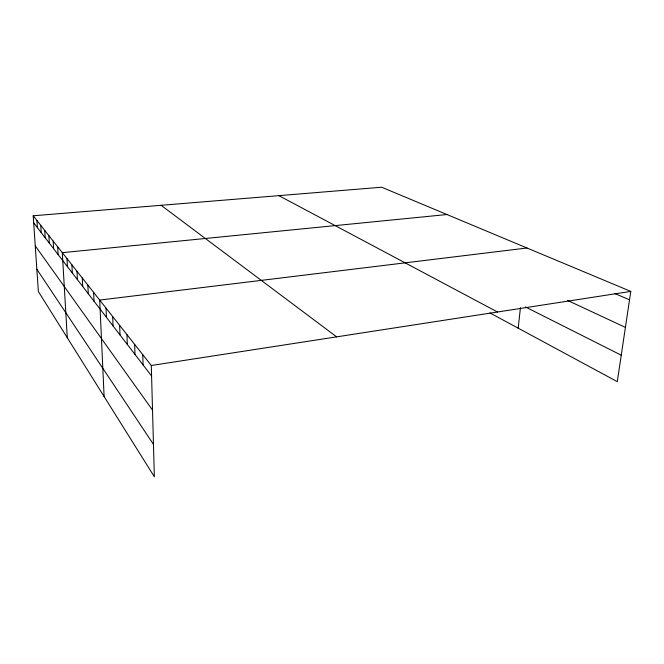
<?xml version="1.0" encoding="UTF-8"?>
<svg xmlns="http://www.w3.org/2000/svg" width="664" height="664" viewBox="0 0 664 664"><rect width="100%" height="100%" fill="white"/><g stroke="black" fill="none" stroke-linecap="round" stroke-linejoin="round"><path stroke-width="1" d="M518.194 328.174L520.443 307.681M33.2 215.775L151.301 365.499L154.355 476.777L38.371 291.562L33.2 215.775L381.651 187.223L630.8 291.405L617.288 381.659L489.932 312.927M151.301 365.499L630.8 291.405M526.992 247.996L99.691 300.07L104.115 396.541M446.963 214.53L62.3 252.669L67.28 337.727M614.781 293.505L629.538 299.837M567.421 300.36L625.413 327.393M525.34 306.901L621.247 355.207M278.872 195.648L497.51 312.005M161.086 205.3L336.648 336.856M33.681 222.813L151.583 375.982M35.258 245.879L152.521 410.12M36.852 269.252L153.459 444.374M36.91 220.473L37.383 227.627M40.745 225.345L41.226 232.616M44.737 230.4L45.21 237.795M48.87 235.645L49.352 243.173M53.17 241.098L53.643 248.751M57.644 246.767L58.117 254.553M66.998 258.62L67.454 266.696M71.886 264.82L72.343 273.037M76.983 271.286L77.431 279.652M82.294 278.017L82.734 286.541M87.839 285.047L88.279 293.737M93.632 292.392L94.056 301.248M106.032 308.113L106.431 317.326M112.672 316.529L113.063 325.933M119.644 325.368L120.018 334.971M126.957 334.639L127.314 344.45M134.659 344.4L134.991 354.418M142.76 354.667L143.067 364.918"/></g></svg>
